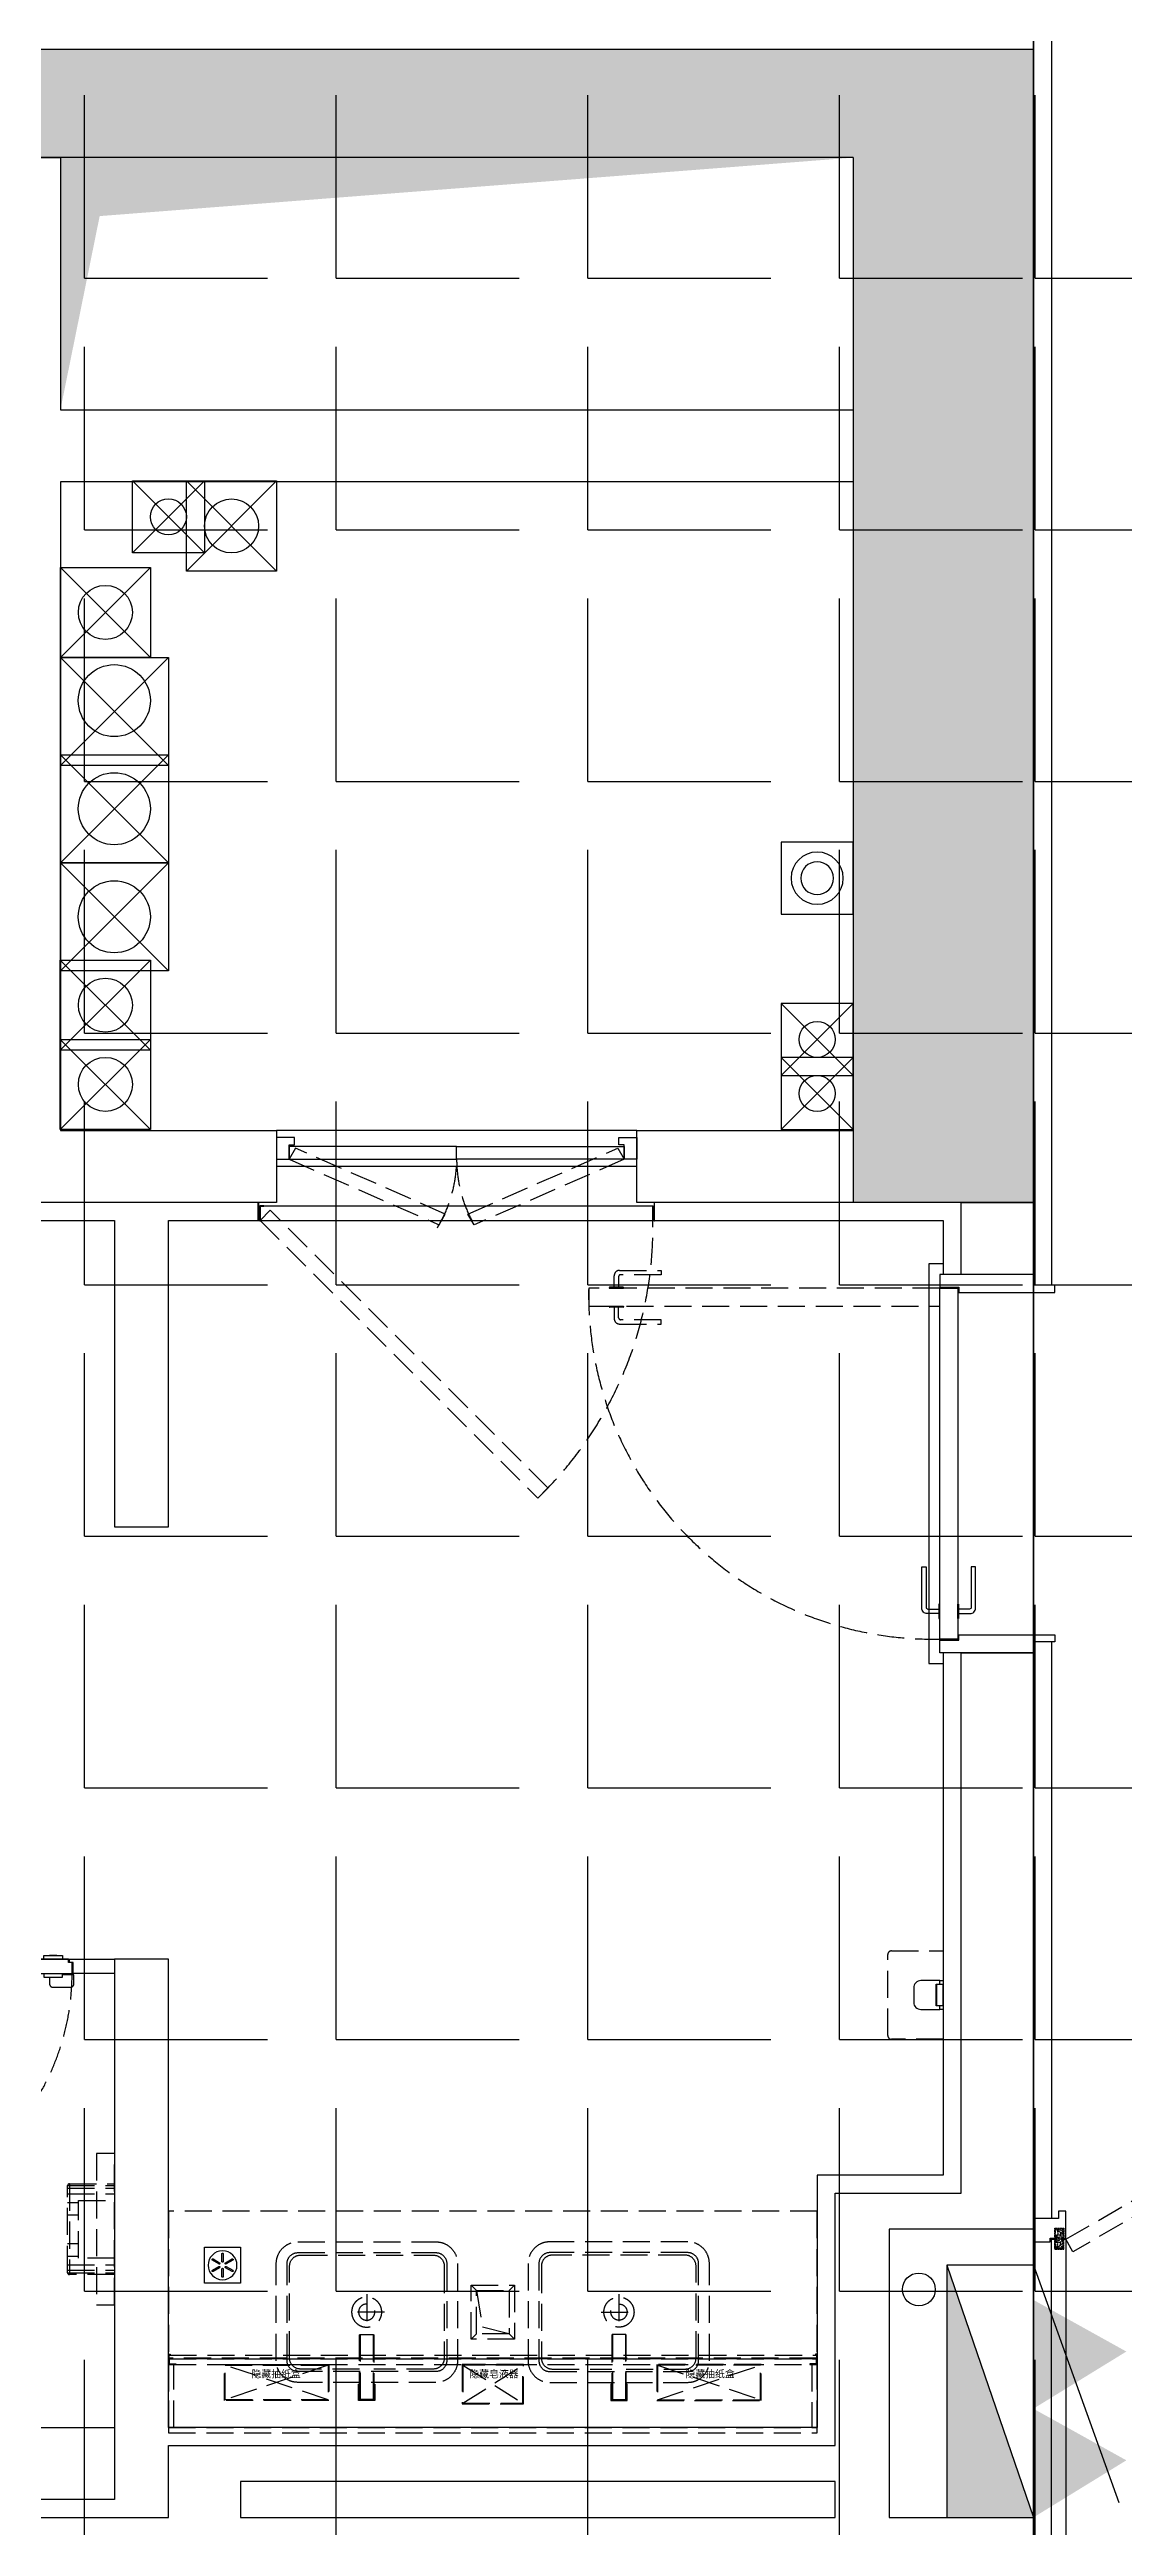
# Model space of a CAD drawing. Extents: x -284868 to 304789, y -137694 to 137894.
# Drawn here: x -55187 to -52207, y -8518 to -1643 of the extents above; entities that cross this region are included whole.
import ezdxf

# ---------------------------------------------------------------- set-up
doc = ezdxf.new("R2010")
doc.units = 0
doc.set_wipeout_variables(frame=1)
doc.linetypes.add('DASH', pattern=[0.35, 0.25, -0.1])
doc.layers.get('0').update_dxf_attribs({"linetype": 'CONTINUOUS'})
for name, color, linetype in [('0-墙', 4, 'CONTINUOUS'), ('0-墙(矮)', 2, 'CONTINUOUS'), ('0-建筑柱体', 251, 'CONTINUOUS'), ('0-消防栓(给排水)', 9, 'CONTINUOUS'), ('0-非设计区域', 251, 'CONTINUOUS'), ('1P-WFF-墙面完成面', 200, 'CONTINUOUS'), ('3T-SIS-卫生间悬浮洁具五金', 1, 'CONTINUOUS'), ('4RC-S-天花造型', 3, 'CONTINUOUS'), ('F-地漏', 8, 'CONTINUOUS'), ('P-完成面', 42, 'CONTINUOUS'), ('P-平面家具', 3, 'CONTINUOUS'), ('P-平面家具（到顶）', 2, 'CONTINUOUS'), ('P-门套', 3, 'CONTINUOUS'), ('P-门扇', 6, 'CONTINUOUS')]:
    doc.layers.add(name, color=color, linetype=linetype)
doc.styles.add('微软雅黑', font='')
doc.styles.get('微软雅黑').set_extended_font_data('Microsoft YaHei')

# ---------------------------------------------------------------- blocks, each defined once
blk = doc.blocks.new('sgASGHHHH')
for points in [[(-94645.8, -904374), (-94145.8, -904074), (-102995.8, -904074), (-102645.8, -904374)], [(-94145.8, -904074), (-94645.8, -904374), (-94645.8, -907274), (-94145.8, -907274)]]:
    blk.add_hatch(color=256).paths.add_polyline_path(points)
at = {"color": 4}
for p, q in [((-94145.8, -904074), (-102995.8, -904074)), ((-94145.8, -904074), (-94145.8, -907274)), ((-94645.8, -904374), (-102645.8, -904374)), ((-94645.8, -904374), (-94645.8, -907274)), ((-94145.8, -907274), (-94645.8, -907274))]:
    blk.add_line(p, q, dxfattribs=at)
blk = doc.blocks.new('A$C10332E08')
for p, q in [((250, 0), (0, 250)), ((250, 250), (0, 0))]:
    blk.add_line(p, q)
blk.add_lwpolyline([(0, 250), (250, 250), (250, 0), (0, 0)], close=True)
blk = doc.blocks.new('A$C2AC726D9')
for centre, radius in [((23149.6, -20399.8), 50), ((23324.9, -20425), 75), ((22974.9, -20665), 75), ((22999.6, -20909.8), 100), ((22999.6, -21209.8), 100), ((22999.6, -21509.8), 100), ((22974.8, -21755), 75), ((24949.9, -21850), 50), ((22974.8, -21975), 75), ((24949.9, -22000), 50)]:
    blk.add_circle(centre, radius)
for p, xscale, yscale, zscale, rotation in [((23049.9, -20300), 0.8, 0.8, 0.8, 270), ((22849.9, -20790), 1.2, 1.2, 1.2, 270), ((22849.9, -21060), 1.2, 1.2, 1.2, 270), ((22849.9, -21360), 1.2, 1.2, 1.2, 270), ((25049.9, -21750), -0.8, 0.8, 0.8, 90), ((25049.9, -21900), -0.8, 0.8, 0.8, 90)]:
    blk.add_blockref('A$C10332E08', p, dxfattribs=dict(xscale=xscale, yscale=yscale, zscale=zscale, rotation=rotation))
for p, rotation in [((23449.9, -20550), 90), ((23099.9, -20540), 180), ((23099.8, -21880), 90), ((23099.8, -22100), 90)]:
    blk.add_blockref('A$C10332E08', p, dxfattribs=dict(rotation=rotation))
blk = doc.blocks.new('A$C2E9C7AB1')
blk.add_lwpolyline([(-200, 0), (0, 0), (0, -200), (-200, -200)], close=True)
for radius in [72.3, 45.5]:
    blk.add_circle((-100, -100), radius)
blk = doc.blocks.new('A$C5B4E3DF6')
for p, q in [((0, 240), (-658.7, 476.9)), ((-700, 0), (-700, 240)), ((0, 0), (-700, 240)), ((-700, 240), (0, 240)), ((0, 240), (0, 0)), ((0, 0), (-700, 0))]:
    blk.add_line(p, q)
for points in [[(-700, 240), (-541.4, 498.1), (-398.1, 240)], [(-398.1, 240), (-239.5, 498.1), (-96.1, 240)], [(-700, 0), (-700, 240), (0, 0)]]:
    blk.add_solid(points)
blk = doc.blocks.new('A$C3F6147FC')
blk.add_circle((14582.4, 7532.9), 45.5)
at = {"xscale": -1, "rotation": 270}
for name, p in [('A$C2E9C7AB1', (14400, 11550)), ('A$C5B4E3DF6', (14660, 7600))]:
    blk.add_blockref(name, p, dxfattribs=at)
blk = doc.blocks.new('A$C67A6433D')
at = {"linetype": 'DASH', "ltscale": 0.03}
blk.add_wipeout([(30.7, 0), (-28.1, 0), (-28.1, 25.8), (30.7, 25.8)], dxfattribs=at)
for p, q in [((-25.8, 19.5), (-22.7, 19)), ((-25.4, 13.4), (-18.7, 4.2)), ((-20.9, 18.6), (-9.1, 16.4)), ((-20.3, 1.6), (-20.3, 0)), ((-18.9, 12.6), (-11.9, 2.9)), ((-17.9, 11.2), (-6.8, 9.1)), ((-16, 8.5), (-6.1, 8.5)), ((-16, 2.9), (-0.3, 2.9)), ((-13, 24.2), (-13, 25.8)), ((-12.3, 23.4), (-12.3, 24.7)), ((-12.3, 24.7), (0, 24.7)), ((-8.8, 11.8), (-8.7, 20.7)), ((-8.7, 16.4), (-8.7, 20.7)), ((-1.5, 4), (-7.9, 10.2)), ((-1.9, 19.2), (-3.5, 14.1)), ((0.4, 9.4), (-2.8, 11.9)), ((2.6, 9.4), (5.8, 11.9)), ((30.4, 25.8), (3, 25.8)), ((14.9, 24.7), (3, 24.7)), ((18.6, 2.9), (3.3, 2.9)), ((4.5, 4), (10.9, 10.2)), ((4.9, 19.2), (6.5, 14.1)), ((18.6, 8.5), (9.1, 8.5)), ((11.8, 11.8), (11.7, 20.7)), ((23.5, 18.6), (11.7, 16.4)), ((20.5, 11.2), (12.3, 9.7)), ((21.5, 12.6), (14.5, 2.9)), ((14.9, 23.4), (14.9, 24.7)), ((15.6, 24.2), (15.6, 25.8)), ((28, 13.4), (21.4, 4.2)), ((22.9, 1.6), (22.9, 0)), ((28.4, 19.5), (25.4, 19))]:
    blk.add_line(p, q, dxfattribs=at)
for points in [[(0, 9.7), (0, 25.8), (-27.7, 25.8), (-27.7, 0), (0, 0), (0, 2.7)], [(3, 9.7), (3, 25.8), (30.7, 25.8), (30.7, 0), (3, 0), (3, 2.7)]]:
    blk.add_lwpolyline(points, dxfattribs=at)
for points in [[(-13, 24.2), (-13, 24.2), (-25.8, 24.2, 0.414214), (-26.5, 23.4), (-26.5, 2.4, 0.414214), (-25.8, 1.6), (-20.3, 1.6)], [(-12.3, 23.4), (-25, 23.4, 0.414214), (-25.8, 22.6), (-25.8, 16.8)], [(-25.8, 14), (-25.8, 5, 0.414214), (-25, 4.2), (-18.7, 4.2)], [(14.9, 23.4), (27.6, 23.4, -0.414214), (28.4, 22.6), (28.4, 16.8)], [(15.6, 24.2), (15.6, 24.2), (28.4, 24.2, -0.414214), (29.2, 23.4), (29.2, 2.4, -0.414214), (28.4, 1.6), (22.9, 1.6)], [(28.4, 14), (28.4, 5, -0.414214), (27.6, 4.2), (21.4, 4.2)]]:
    blk.add_lwpolyline(points, format="xyb", dxfattribs=at)
for centre in [(-22.5, 15.4), (-5.1, 20.7), (1.5, 6), (8.1, 20.7), (25.1, 15.4)]:
    blk.add_circle(centre, 1.99, dxfattribs=at)
for centre, radius, start, end in [((-22.5, 15.4), 3.58, 338.85628, 221.96096), ((-17.6, 13.5), 1.59, 158.85628, 216.02452), ((-16, 6.5), 3.58, 211.82128, 270), ((-6.8, 11.8), 1.99, 178.25247, 238.26721), ((-5.1, 20.7), 3.58, 334.84516, 179.12624), ((-1.6, 13.5), 1.99, 160.89293, 232.11387), ((1.5, 6), 3.58, 213.03161, 326.96839), ((1.5, 6), 3.58, 72.86559, 107.13441), ((8.1, 20.7), 3.58, 0.87376, 205.15484), ((4.6, 13.5), 1.99, 307.88613, 19.10707), ((9.8, 11.8), 1.99, 301.73279, 1.74753), ((12, 11.2), 1.59, 222.33862, 280.57582), ((18.6, 6.5), 3.58, 270, 328.17872), ((25.1, 15.4), 3.58, 318.03904, 201.14372), ((20.2, 13.5), 1.59, 323.97548, 21.14372)]:
    blk.add_arc(centre, radius, start, end, dxfattribs=at)
blk = doc.blocks.new('A$C7A897201')
at = {"layer": 'P-门套'}
for points in [[(0, -60), (35, -60), (35, -20), (50, -20), (50, 0), (0, 0), (0, -60)], [(1000, -60), (965, -60), (965, -20), (950, -20), (950, 0), (1000, 0), (1000, -60)]]:
    blk.add_lwpolyline(points, dxfattribs=at)
at = {"layer": 'P-门扇'}
for points in [[(35, -60), (500, -60), (500, -25), (35, -25)], [(965, -60), (500, -60), (500, -25), (965, -25)]]:
    blk.add_lwpolyline(points, close=True, dxfattribs=at)
at = {"layer": 'P-门扇', "color": 251, "linetype": 'DASH', "ltscale": 300}
for points in [[(35, -60), (451.1, -242.5), (468.6, -212.2), (52.5, -29.7)], [(965, -60), (548.9, -242.5), (531.4, -212.2), (947.5, -29.7)]]:
    blk.add_lwpolyline(points, close=True, dxfattribs=at)
for centre, start, end in [((135, -60), 328.59804, 0), ((865, -60), 180, 211.40196)]:
    blk.add_arc(centre, 365, start, end, dxfattribs=at)
blk = doc.blocks.new('执手1')
at = {"layer": 'P-门扇', "color": 251}
blk.add_lwpolyline([(49.5, 123.8), (37.5, 123.8), (37.5, 11.2, -0.414214), (32.5, 6.2), (2.5, 6.2), (2.5, -6.2), (34.5, -6.2, 0.414214), (49.5, 8.8), (49.5, 123.8)], format="xyb", dxfattribs=at)
blk.add_lwpolyline([(0, 20), (1, 20, -0.414214), (2.5, 18.5), (2.5, -18.5, -0.414214), (1, -20), (0, -20)], format="xyb", close=True, dxfattribs=at)
blk = doc.blocks.new('A$Cd1c035f1')
at = {"layer": 'P-门扇', "color": 251, "linetype": 'DASH', "ltscale": 300}
blk.add_lwpolyline([(0, 0), (-974, 0), (-974, -50), (0, -50)], close=True, dxfattribs=at)
for points in [[(-877, 0), (-877, 1, 0.414214), (-878.5, 2.5), (-915.5, 2.5, 0.414214), (-917, 1), (-917, 0)], [(-877, -50), (-877, -51, -0.414214), (-878.5, -52.5), (-915.5, -52.5, -0.414214), (-917, -51), (-917, -50)]]:
    blk.add_lwpolyline(points, format="xyb", close=True, dxfattribs=at)
for points in [[(-773.2, 49.5), (-773.2, 37.5), (-885.8, 37.5, 0.414214), (-890.8, 32.5), (-890.8, 2.5), (-903.2, 2.5), (-903.2, 34.5, -0.414214), (-888.2, 49.5), (-773.2, 49.5)], [(-773.2, -99.5), (-773.2, -87.5), (-885.8, -87.5, -0.414214), (-890.8, -82.5), (-890.8, -52.5), (-903.2, -52.5), (-903.2, -84.5, 0.414214), (-888.2, -99.5), (-773.2, -99.5)]]:
    blk.add_lwpolyline(points, format="xyb", dxfattribs=at)
blk.add_arc((-18.5, -18.5), 955.7, 178.8908, 271.1092, dxfattribs=at)
blk = doc.blocks.new('手纸箱')
at = {"layer": 'P-平面家具', "color": 251, "linetype": 'DASH', "ltscale": 300}
for p, q in [((143, -98), (-143, -2)), ((143, -2), (-143, -98))]:
    blk.add_line(p, q, dxfattribs=at)
for points in [[(-145, -100), (-145, 0), (145, 0), (145, -100)], [(-143, -98), (-143, -2), (143, -2), (143, -98)]]:
    blk.add_lwpolyline(points, close=True, dxfattribs=at)
blk = doc.blocks.new('皂液器')
at = {"layer": 'P-平面家具', "color": 251, "linetype": 'DASH', "ltscale": 300}
for p, q in [((83, -108), (-83, -2)), ((83, -2), (-83, -108))]:
    blk.add_line(p, q, dxfattribs=at)
for points in [[(-85, -110), (-85, 0), (85, 0), (85, -110)], [(-83, -108), (-83, -2), (83, -2), (83, -108)]]:
    blk.add_lwpolyline(points, close=True, dxfattribs=at)
blk = doc.blocks.new('A$C09EA499F')
at = {"layer": 'P-平面家具', "color": 251, "linetype": 'DASH', "ltscale": 300}
blk.add_line((13.5, -15), (13.5, -15), dxfattribs=at)
for points in [[(20, 175), (0, 175), (0, 203), (5, 203), (5, 200), (3.8, 200), (3.8, 201.8), (1.2, 201.8), (1.2, 176.2), (20, 176.2), (20, 175)], [(3, 200), (1797, 200), (1798, 199), (1798, 192), (2, 192), (2, 199), (3, 200)], [(1780, 175), (1800, 175), (1800, 203), (1795, 203), (1795, 200), (1796.2, 200), (1796.2, 201.8), (1798.8, 201.8), (1798.8, 176.2), (1780, 176.2), (1780, 175)]]:
    blk.add_lwpolyline(points, dxfattribs=at)
for points in [[(0, 0), (15, 0), (15, 175), (0, 175)], [(2, 190), (1798, 190), (1798, 192), (2, 192)], [(2, 190), (2, 175), (1798, 175), (1798, 190)], [(1785, 0), (1800, 0), (1800, 175), (1785, 175)], [(1800, -15), (1800, 0), (0, 0), (0, -15)]]:
    blk.add_lwpolyline(points, close=True, dxfattribs=at)
blk.add_blockref('手纸箱', (300, 174.8), dxfattribs=at)
at = {"layer": 'P-平面家具', "color": 251, "linetype": 'DASH', "ltscale": 300, "extrusion": (0, 0, -1), "zscale": -1}
blk.add_blockref('皂液器', (-900, 175), dxfattribs=at)
at = {"layer": 'P-平面家具', "color": 251, "linetype": 'DASH', "ltscale": 300, "xscale": -1}
blk.add_blockref('手纸箱', (1500, 174.8), dxfattribs=at)
at = {"layer": 'P-平面家具', "color": 251, "linetype": 'DASH', "ltscale": 300, "style": '微软雅黑'}
for s, p in [('隐藏抽纸盒', (230.5, 138.4)), ('隐藏皂液器', (835, 138.4)), ('隐藏抽纸盒', (1434.7, 138.4))]:
    blk.add_text(s, height=20, dxfattribs=at).set_placement(p)
blk = doc.blocks.new('A$C3B184003')
blk.add_lwpolyline([(0, -100), (100, -100), (100, 0), (0, 0)], close=True)
at = {"color": 8}
for points in [[(42.7, -45.8), (42.7, -45.8, 0.414214), (41.9, -43), (23.7, -32.5, 0.414214), (21, -33.3), (21, -33.3, 0.414214), (21.7, -36), (39.9, -46.5, 0.414214)], [(42.7, -54.2), (42.7, -54.2, 0.414214), (39.9, -53.5), (21.7, -64, 0.414214), (21, -66.7), (21, -66.7, 0.414214), (23.7, -67.5), (41.9, -57, 0.414214)], [(50, -41.5), (50, -41.5, 0.414214), (52, -39.5), (52, -18.5, 0.414214), (50, -16.5), (50, -16.5, 0.414214), (48, -18.5), (48, -39.5, 0.414214)], [(50, -58.5), (50, -58.5, 0.414214), (48, -60.5), (48, -81.5, 0.414214), (50, -83.5), (50, -83.5, 0.414214), (52, -81.5), (52, -60.5, 0.414214)], [(57.3, -45.8), (57.3, -45.8, 0.414214), (60.1, -46.5), (78.3, -36, 0.414214), (79, -33.3), (79, -33.3, 0.414214), (76.3, -32.5), (58.1, -43, 0.414214)], [(57.3, -54.2), (57.3, -54.2, 0.414214), (58.1, -57), (76.3, -67.5, 0.414214), (79, -66.7), (79, -66.7, 0.414214), (78.3, -64), (60.1, -53.5, 0.414214)]]:
    blk.add_lwpolyline(points, format="xyb", close=True, dxfattribs=at)
blk.add_circle((50, -50), 40, dxfattribs=at)
blk = doc.blocks.new('A$C321B403F')
at = {"layer": 'P-平面家具', "linetype": 'DASH', "ltscale": 300}
for p, q in [((-18, -245.5), (-18, -65.5)), ((18, -245.5), (18, -65.5))]:
    blk.add_line(p, q, dxfattribs=at)
at = {"layer": 'P-平面家具', "color": 251, "linetype": 'DASH', "ltscale": 300}
for p, q in [((0, -357.6), (0, -258.4)), ((49.6, -308), (-49.6, -308))]:
    blk.add_line(p, q, dxfattribs=at)
at = {"layer": 'P-平面家具', "linetype": 'DASH', "ltscale": 300}
blk.add_lwpolyline([(20, -107.5), (22.5, -107.5), (22.5, -62.5), (-22.5, -62.5), (-22.5, -107.5), (-20, -107.5)], dxfattribs=at)
for points in [[(-18, -245.5), (18, -245.5, 0.414214), (20, -243.5), (20, -67.5, 0.414214), (18, -65.5), (-18, -65.5, 0.414214), (-20, -67.5), (-20, -243.5, 0.414214)], [(-190.9, -473), (192.1, -473, 0.414214), (222.1, -443), (222.1, -173, 0.414214), (192.1, -143), (-190.9, -143, 0.414214), (-220.9, -173), (-220.9, -443, 0.414214)]]:
    blk.add_lwpolyline(points, format="xyb", close=True, dxfattribs=at)
at = {"layer": 'P-平面家具', "color": 251, "linetype": 'DASH', "ltscale": 300}
blk.add_lwpolyline([(-190.9, -503), (192.1, -503, 0.414214), (252.1, -443), (252.1, -173, 0.414214), (192.1, -113), (-190.9, -113, 0.414214), (-250.9, -173), (-250.9, -443, 0.414214)], format="xyb", close=True, dxfattribs=at)
at = {"layer": 'P-平面家具', "linetype": 'DASH', "ltscale": 300}
blk.add_lwpolyline([(-20, -150), (-183.9, -150, 0.414214), (-213.9, -180), (-213.9, -436, 0.414214), (-183.9, -466), (185.1, -466, 0.414214), (215.1, -436), (215.1, -180, 0.414214), (185.1, -150), (20, -150)], format="xyb", dxfattribs=at)
at = {"layer": 'P-平面家具', "color": 251, "linetype": 'DASH', "ltscale": 300}
for radius in [41.8, 22.5]:
    blk.add_circle((0, -308), radius, dxfattribs=at)
blk = doc.blocks.new('A$C6B6E40B6')
at = {"color": 251, "linetype": 'DASH', "ltscale": 300}
blk.add_wipeout([(-60, 150), (60, 150), (60, 0), (-60, 0)], dxfattribs=at).dxf.layer = 'P-平面家具'
at = {"layer": 'P-平面家具', "color": 251, "linetype": 'DASH', "ltscale": 300}
for p, q in [((-45, 135), (-60, 150)), ((45, 135), (60, 150)), ((-45, 15), (-60, 0)), ((45, 15), (60, 0))]:
    blk.add_line(p, q, dxfattribs=at)
for points in [[(-60, 0), (60, 0), (60, 150), (-60, 150)], [(-45, 15), (45, 15), (45, 135), (-45, 135)]]:
    blk.add_lwpolyline(points, close=True, dxfattribs=at)
blk.add_lwpolyline([(-45, 15), (-28.4, 115.9), (45, 135)], dxfattribs=at)
blk = doc.blocks.new('A$C5BF30230')
at = {"color": 251, "linetype": 'DASH', "ltscale": 300}
blk.add_lwpolyline([(144, -122.5), (0, -122.5), (0, 122.5), (144, 122.5, -0.414214), (154, 112.5), (154, -112.5, -0.414214)], format="xyb", close=True, dxfattribs=at)
blk = doc.blocks.new('香薰机')
blk.add_lwpolyline([(10, 40), (0, 40), (0, -40), (10, -40)])
blk.add_lwpolyline([(19, 29), (19, -29), (0, -29), (0, 29)], close=True)
blk.add_lwpolyline([(10, 30), (10, 40), (62, 40, -0.414214), (82, 20), (82, -20, -0.414214), (62, -40), (10, -40), (10, -30), (20, -30), (20, 30), (10, 30)], format="xyb")
blk = doc.blocks.new('A$C63435B51')
at = {"layer": '4RC-S-天花造型', "color": 8}
for points in [[(2.5, 0), (-667.5, 0)], [(-7.5, -40), (-657.5, -40)]]:
    blk.add_lwpolyline(points, dxfattribs=at)
at = {"layer": 'P-门扇', "color": 251, "linetype": 'DASH', "ltscale": 300}
for p, q in [((-602.2, -39.9), (-622.2, -39.9)), ((-622.2, -49.9), (-602.2, -49.9))]:
    blk.add_line(p, q, dxfattribs=at)
for points in [[(0, 0), (0, 665), (-30, 665), (-30, 655), (-40, 655), (-40, 10), (-30, 10), (-30, 0)], [(-348.5, 0), (-316.5, 0), (-316.5, 71), (-348.5, 71)], [(-638.2, -49.9), (-638.2, -40), (-586.2, -40), (-586.2, -49.9)]]:
    blk.add_lwpolyline(points, close=True, dxfattribs=at)
for points in [[(-332.5, 0), (-332.5, 82.2)], [(-586.2, 0), (-586.2, 9.9), (-638.2, 9.9), (-638.2, 0)], [(-346.9, 53.6), (-318.1, 53.6)], [(-346.9, 17.4), (-318.1, 17.4)]]:
    blk.add_lwpolyline(points, dxfattribs=at)
for points in [[(-602.2, 9.9), (-602.2, 28.4, 0.414214), (-612.2, 38.4), (-660.2, 38.4, 0.414214), (-670.2, 28.4), (-670.2, 3.6), (-638.2, 3.6)], [(-2.2, 0.3), (-2.2, -28.9), (0.8, -28.9, 0.414214), (1.8, -27.9), (1.8, -0.6)], [(5.7, 0.3), (5.7, -28.9), (2.7, -28.9, -0.414214), (1.7, -27.9), (1.7, -0.6)]]:
    blk.add_lwpolyline(points, format="xyb", dxfattribs=at)
at = {"layer": 'P-门扇'}
blk.add_lwpolyline([(0, 0), (-665, 0), (-665, -30), (-655, -30), (-655, -40), (-10, -40), (-10, -30), (0, -30)], close=True, dxfattribs=at)
at = {"layer": 'P-门扇', "color": 251, "linetype": 'DASH', "ltscale": 300}
for points in [[(-347.3, 35.5), (-347.3, 58.2, -0.414214), (-342.3, 63.2), (-332.5, 63.2), (-322.7, 63.2, -0.414214), (-317.7, 58.2), (-317.7, 35.5), (-317.7, 12.8, -0.414214), (-322.7, 7.8), (-332.5, 7.8), (-342.3, 7.8, -0.414214), (-347.3, 12.8)], [(-346.9, 35.5), (-346.9, 58.2, -0.414214), (-342.3, 62.7), (-332.5, 62.7), (-322.7, 62.7, -0.414214), (-318.1, 58.2), (-318.1, 35.5), (-318.1, 12.8, -0.414214), (-322.7, 8.3), (-332.5, 8.3), (-342.3, 8.3, -0.414214), (-346.9, 12.8)]]:
    blk.add_lwpolyline(points, format="xyb", close=True, dxfattribs=at)
for radius in [9.09, 2.24]:
    blk.add_circle((1.8, 8.5), radius, dxfattribs=at)
blk.add_arc((1.1, -0.4), 666.1, 92.49048, 179.96624, dxfattribs=at)
blk = doc.blocks.new('A$C74D9406B')
at = {"layer": 'P-平面家具', "linetype": 'DASH', "ltscale": 300}
blk.add_lwpolyline([(176, 0), (176, -125, -0.414214), (171, -130), (-71, -130, -0.414214), (-76, -125), (-76, 0)], format="xyb", close=True, dxfattribs=at)
at = {"layer": 'P-平面家具', "color": 251, "linetype": 'DASH', "ltscale": 300}
for points in [[(-71, -130), (-71, 0)], [(-63.7, -130), (-63.7, 0)], [(-48.6, -130), (-48.6, 0)], [(148.6, -130), (148.6, 0)], [(163.7, -130), (163.7, 0)], [(171, -130), (171, 0)], [(-76, -125), (176, -125)], [(-24.6, -130), (-24.6, -100)], [(10.4, -130), (10.4, -100)], [(89.6, -130), (89.6, -100)], [(124.6, -130), (124.6, -100)]]:
    blk.add_lwpolyline(points, dxfattribs=at)
at = {"layer": 'P-平面家具', "linetype": 'DASH', "ltscale": 300}
blk.add_lwpolyline([(-30, -100), (-30, 0), (130, 0), (130, -100)], close=True, dxfattribs=at)

msp = doc.modelspace()

# ---------------------------------------------------------------- linework, layer by layer
at = {"layer": '0-墙'}
for points in [[(-55356.6, -1942.7), (-55156.6, -1942.7), (-55156.6, -2642.7), (-52956.6, -2642.7), (-52956.6, -2842.7), (-55156.6, -2842.7), (-55156.6, -4642.7), (-54556.6, -4642.7), (-54556.6, -4842.7), (-58656.6, -4842.7)], [(-52856.6, -7692.7), (-52856.6, -8492.7), (-52456.6, -8492.7), (-52456.6, -8692.7), (-55156.6, -8692.7), (-55156.6, -9142.7), (-54606.6, -9142.7), (-54606.6, -11392.7), (-54806.6, -11392.7), (-54806.6, -9342.7), (-55156.6, -9342.7), (-55156.6, -11392.7), (-55356.6, -11392.7), (-55356.6, -8692.7), (-58056.6, -8692.7), (-58056.6, -11392.7), (-58256.6, -11392.7), (-58256.6, -8692.7), (-60956.6, -8692.7), (-60956.6, -8492.7), (-59656.6, -8492.7), (-59656.6, -5692.7), (-63456.6, -5692.7)], [(-58656.6, -8492.7), (-54856.6, -8492.7), (-54856.6, -8292.7), (-53006.6, -8292.7), (-53006.6, -7592.7), (-52656.6, -7592.7), (-52656.6, -6092.7), (-52456.6, -6092.7), (-52456.6, -7692.7), (-52856.6, -7692.7)], [(-53006.6, -8392.7), (-54656.6, -8392.7), (-54656.6, -8492.7), (-53006.6, -8492.7), (-53006.6, -8392.7)]]:
    msp.add_lwpolyline(points, dxfattribs=at)
for points in [[(-52956.6, -4642.7), (-52956.6, -4842.7), (-53556.6, -4842.7), (-53556.6, -4642.7)], [(-52656.6, -4842.7), (-52456.6, -4842.7), (-52456.6, -5042.7), (-52656.6, -5042.7)]]:
    msp.add_lwpolyline(points, close=True, dxfattribs=at)
at = {"layer": '0-墙', "color": 251}
msp.add_solid([(-55156.6, -2642.7), (-55156.6, -1942.7), (-55047.6, -2105), (-52956.6, -1942.7)], dxfattribs=at)
at = {"layer": '0-墙(矮)'}
msp.add_lwpolyline([(-58606.6, -8242.7), (-55006.6, -8242.7), (-55006.6, -8442.7), (-58606.6, -8442.7)], close=True, dxfattribs=at)
at = {"layer": '1P-WFF-墙面完成面'}
msp.add_lwpolyline([(-52656.6, -5042.7), (-52716.6, -5042.7)], dxfattribs=at)
at = {"layer": 'P-完成面'}
for points in [[(-52406.6, -917.7), (-52406.6, -5072.7)], [(-54591.6, -4851.7), (-54603.6, -4851.7), (-54603.6, -4893.7), (-54602.6, -4893.7), (-54602.6, -4852.7), (-54591.6, -4852.7), (-54591.6, -4851.7)], [(-53523.6, -4851.7), (-53511.6, -4851.7), (-53511.6, -4893.7), (-53512.6, -4893.7), (-53512.6, -4852.7), (-53523.6, -4852.7), (-53523.6, -4851.7)], [(-52656.6, -6092.7), (-52706.6, -6092.7), (-52706.6, -7542.7), (-53056.6, -7542.7), (-53056.6, -8242.7), (-54856.6, -8242.7), (-54856.6, -6942.7), (-55006.6, -6942.7), (-55006.6, -8442.7), (-58606.6, -8442.7), (-58606.6, -4892.7), (-55006.6, -4892.7), (-55006.6, -5742.7), (-54856.6, -5742.7), (-54856.6, -4892.7), (-52706.6, -4892.7), (-52706.6, -5042.7)], [(-52456.6, -5042.7), (-52716.6, -5042.7), (-52716.6, -5077.7), (-52663.6, -5077.7), (-52663.6, -5092.7), (-52396.6, -5092.7), (-52396.6, -5072.7), (-52456.6, -5072.7), (-52456.6, -5042.7)], [(-52456.6, -6092.7), (-52716.6, -6092.7), (-52716.6, -6057.7), (-52663.6, -6057.7), (-52663.6, -6042.7), (-52396.6, -6042.7), (-52396.6, -6062.7), (-52456.6, -6062.7), (-52456.6, -6092.7)], [(-52406.6, -6062.7), (-52406.6, -7662.7)], [(-52456.6, -7727.7), (-52409.6, -7727.7), (-52409.6, -7717.7), (-52366.6, -7717.7), (-52366.6, -7642.7), (-52386.6, -7642.7), (-52386.6, -7662.7), (-52456.6, -7662.7), (-52456.6, -7727.7)]]:
    msp.add_lwpolyline(points, dxfattribs=at)
for points in [[(-54607.6, -4842.7), (-54606.6, -4842.7), (-54606.6, -4893.7), (-54607.6, -4893.7)], [(-54602.6, -4852.7), (-54602.6, -4892.7), (-53512.6, -4892.7), (-53512.6, -4852.7)], [(-53507.6, -4842.7), (-53508.6, -4842.7), (-53508.6, -4893.7), (-53507.6, -4893.7)], [(-52406.6, -7720.7), (-52366.6, -7720.7), (-52366.6, -8614.7), (-52406.6, -8614.7)]]:
    msp.add_lwpolyline(points, close=True, dxfattribs=at)
at = {"layer": 'P-平面家具', "linetype": 'DASH', "ltscale": 300}
for points in [[(-55056.6, -7482.7), (-55056.6, -7902.7), (-55006.6, -7902.7), (-55006.6, -7482.7)], [(-54856.6, -8242.7), (-53056.6, -8242.7), (-53056.6, -7642.7), (-54856.6, -7642.7)]]:
    msp.add_lwpolyline(points, close=True, dxfattribs=at)
at = {"layer": 'P-平面家具（到顶）', "ltscale": 0.5}
msp.add_lwpolyline([(-55006.6, -6982.7), (-55121.6, -6982.7), (-55121.6, -6952.7), (-55131.6, -6952.7), (-55131.6, -6942.7), (-55006.6, -6942.7), (-55006.6, -6952.7), (-55006.6, -6952.7), (-55006.6, -6982.7), (-55006.6, -6982.7)], dxfattribs=at)
at = {"layer": 'P-门扇'}
for p, q in [((-53557, -4642.7), (-54557, -4642.7)), ((-53557, -4742.7), (-54557, -4742.7))]:
    msp.add_line(p, q, dxfattribs=at)
at = {"layer": 'P-门扇', "color": 251, "linetype": 'DASH', "ltscale": 300}
msp.add_lwpolyline([(-54574.3, -4864.4), (-54602.5, -4892.7), (-53831.8, -5663.4), (-53803.5, -5635.2)], close=True, dxfattribs=at)
at = {"layer": 'P-门扇'}
msp.add_lwpolyline([(-52706.6, -5012.7), (-52746.6, -5012.7), (-52746.6, -6122.7), (-52706.6, -6122.7)], dxfattribs=at)
msp.add_lwpolyline([(-52716.6, -5080.7), (-52666.6, -5080.7), (-52666.6, -6054.7), (-52716.6, -6054.7)], close=True, dxfattribs=at)
at = {"layer": 'P-门扇', "color": 251, "linetype": 'DASH', "ltscale": 300}
msp.add_arc((-54554.2, -4912.7), 1041.8, 313.89711, 1.1013, dxfattribs=at)

# ---------------------------------------------------------------- block references
at = {"layer": '0-建筑柱体'}
msp.add_blockref('sgASGHHHH', (41689.2, 902431.3), dxfattribs=at)
at = {"layer": '0-消防栓(给排水)', "color": 0}
for name, p in [('A$C2AC726D9', (-78006.6, 17459.9)), ('A$C3F6147FC', (-67356.6, -15392.7))]:
    msp.add_blockref(name, p, dxfattribs=at)
at = {"layer": '3T-SIS-卫生间悬浮洁具五金', "xscale": -1, "rotation": 180}
msp.add_blockref('A$C321B403F', (-54306.6, -8230.7), dxfattribs=at)
at = {"layer": '3T-SIS-卫生间悬浮洁具五金', "rotation": 180}
msp.add_blockref('A$C321B403F', (-53606.6, -8230.7), dxfattribs=at)
at = {"layer": 'F-地漏', "linetype": 'ByBlock', "xscale": -1, "rotation": 180}
msp.add_blockref('A$C3B184003', (-54756.6, -7842.7), dxfattribs=at)
at = {"layer": 'P-平面家具', "linetype": 'DASH', "ltscale": 300}
for name, p, rotation in [('A$C5BF30230', (-52706.6, -7042.7), 180), ('A$C74D9406B', (-55006.6, -7642.7), 270)]:
    msp.add_blockref(name, p, dxfattribs=dict(at, rotation=rotation))
at = {"layer": 'P-平面家具', "linetype": 'DASH', "ltscale": 300, "xscale": -1}
msp.add_blockref('香薰机', (-52706.6, -7042.7), dxfattribs=at)
at = {"layer": 'P-平面家具', "linetype": 'DASH', "ltscale": 300}
msp.add_blockref('A$C09EA499F', (-54856.6, -8242.7), dxfattribs=at)
at = {"layer": 'P-门扇'}
for name, p in [('A$C7A897201', (-54557, -4662.7)), ('执手1', (-52666.6, -5977.7))]:
    msp.add_blockref(name, p, dxfattribs=at)
at = {"layer": 'P-门扇', "color": 251, "linetype": 'DASH', "ltscale": 300}
msp.add_blockref('A$Cd1c035f1', (-52716.6, -5080.7), dxfattribs=at)
at = {"layer": 'P-门扇', "extrusion": (0, 0, -1), "zscale": -1}
msp.add_blockref('执手1', (52716.6, -5977.7), dxfattribs=at)
at = {"layer": 'P-门扇', "rotation": 180}
msp.add_blockref('A$C63435B51', (-55789.1, -6982.7), dxfattribs=at)

# ---------------------------------------------------------------- next in the draw order: block references
at = {"xscale": -1, "rotation": 180}
msp.add_blockref('A$C6B6E40B6', (-53956.6, -7847.7), dxfattribs=at)
at = {"layer": 'P-完成面', "extrusion": (0, 0, -1), "zscale": -1, "rotation": 270}
msp.add_blockref('A$C67A6433D', (52371.6, -7717.7), dxfattribs=at)

# ---------------------------------------------------------------- next in the draw order: hatches: boundary and pattern name
at = {"layer": '0-非设计区域', "ltscale": 3}
h = msp.add_hatch(dxfattribs=at)
h.set_pattern_fill('ANGLE', color=256, scale=100)
h.set_pattern_definition([(0, (-492507.45, 452446.1), (0, 698.5), [508, -190.5]), (90, (-492507.45, 452446.1), (-698.5, 4e-14), [508, -190.5])])
h.paths.add_polyline_path([(-66206.6, 19007.8), (-66206.6, 16857.3), (-64006.6, 16857.3), (-64006.6, 6107.3), (-52456.6, 6107.3), (-52456.6, -11492.7), (-50656.6, -11492.7), (-50656.6, -1140.1), (-41206.1, -1140.1), (-41206.1, 19007.8)])
h = msp.add_hatch(dxfattribs=at)
h.set_pattern_fill('ANGLE', color=256, scale=100)
h.set_pattern_definition([(0, (-406435.95, 452446.1), (0, 698.5), [508, -190.5]), (90, (-406435.95, 452446.1), (-698.5, 4e-14), [508, -190.5])])
h.paths.add_polyline_path([(-67356.6, -11692.7), (-52456.6, -11692.7), (-52456.6, 6107.3), (-67356.6, 6107.3)])

# ---------------------------------------------------------------- next in the draw order: linework, layer by layer
for points in [[(-66206.6, 19007.8), (-66206.6, 16857.3), (-64006.6, 16857.3), (-64006.6, 6107.3), (-52456.6, 6107.3), (-52456.6, -11492.7), (-50656.6, -11492.7), (-50656.6, -1140.1), (-41206.1, -1140.1), (-41206.1, 19007.8)], [(-67356.6, -11692.7), (-52456.6, -11692.7), (-52456.6, 6107.3), (-67356.6, 6107.3)]]:
    msp.add_lwpolyline(points, close=True, dxfattribs=at)
at = {"layer": 'P-门扇', "color": 251, "linetype": 'DASH', "ltscale": 300}
msp.add_lwpolyline([(-52346.6, -7755.3), (-52366.6, -7720.7), (-51592.4, -7273.7), (-51572.4, -7308.3)], close=True, dxfattribs=at)
msp.add_arc((-52346.6, -7732.2), 882.7, 268.70166, 31.29833, dxfattribs=at)

doc.saveas('drawing.dxf')
